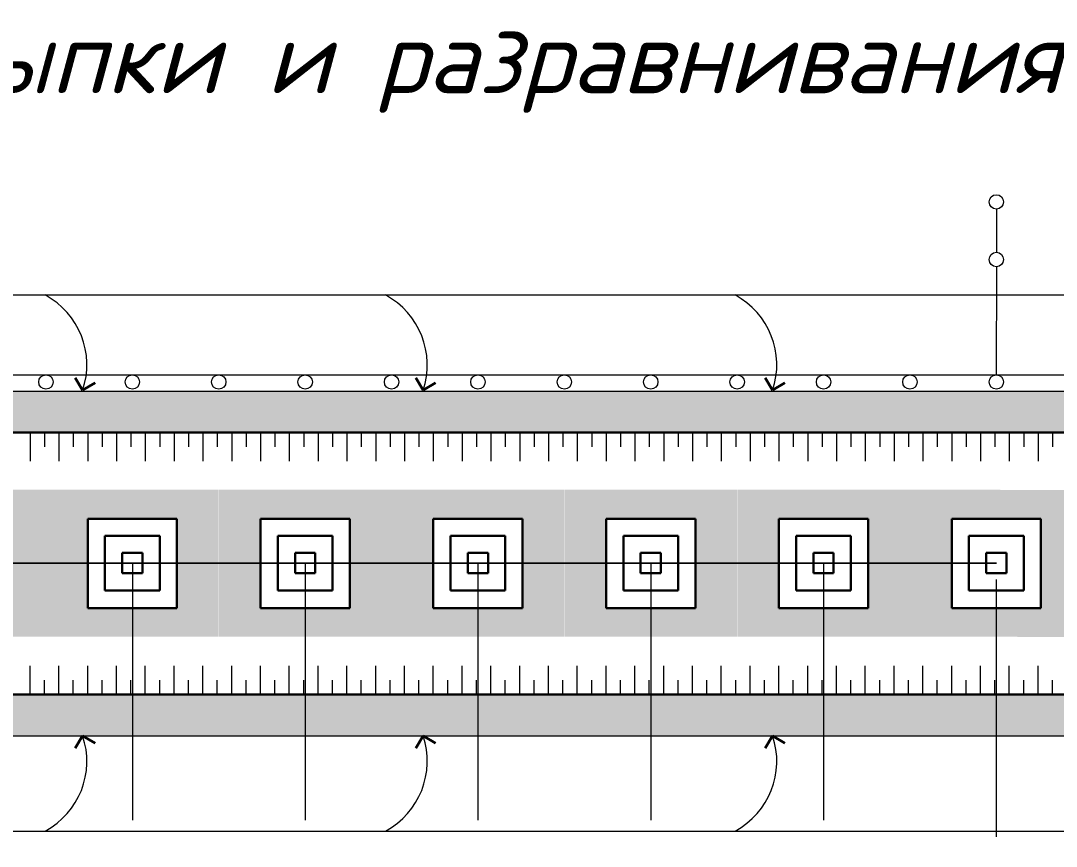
# Model space of a CAD drawing. Header units: millimetres. Extents: x 1422334 to 1587362, y 445536 to 446570.
# Drawn here: x 1585996.4 to 1586046.8, y 446340.4 to 446380.5 of the extents above; entities that cross this region are included whole.
import ezdxf

# ---------------------------------------------------------------- set-up
doc = ezdxf.new("R2010")
doc.units = ezdxf.units.MM
doc.header["$LTSCALE"] = 50
doc.linetypes.add('GOST2.303 4', pattern=[7, 5, -2, 0])
for name, color, linetype, lineweight in [('fund transh', 7, 'Continuous', 30), ('Risunochki', 7, 'Continuous', 13), ('Линии склона', 7, 'Continuous', 30), ('оси траншей размеры', 7, 'Continuous', 13)]:
    doc.layers.add(name, color=color, linetype=linetype, lineweight=lineweight)
doc.styles.get("Standard").update_dxf_attribs({"font": 'isocpeui.ttf'})

msp = doc.modelspace()

# ---------------------------------------------------------------- hatches: boundary and pattern name
at = {"layer": 'Risunochki', "ltscale": 10000}
h = msp.add_hatch(dxfattribs=at)
h.set_pattern_fill('AR-CONC', color=250, scale=0.01)
h.set_pattern_definition([(50, (1586923.39, 445683.4545), (1.8218467, -0.1593909), [0.1905, -2.0955]), (355, (1586923.39, 445683.4545), (-0.3524342, 1.9105685), [0.1524, -1.6764058]), (100.45144, (1586923.5419, 445683.4412), (1.4694125, 1.7511775), [0.1619, -1.7809024]), (46.1842, (1586923.39, 445683.9625), (2.7107904, -0.4204233), [0.28575, -3.14325]), (96.63556, (1586923.616, 445683.9274), (2.3740413, 2.474261), [0.24285, -2.671356]), (351.18415, (1586923.39, 445683.9625), (2.3740413, 2.474261), [0.2285997, -2.514597]), (21, (1586923.644, 445683.8355), (1.516144, -1.022652), [0.1905, -2.0955]), (326, (1586923.644, 445683.8355), (0.6180203, 1.8418797), [0.1524, -1.6764]), (71.45144, (1586923.7704, 445683.7503), (2.1341642, 0.8192277), [0.1619, -1.7808994]), (37.5, (1586923.39004, 445683.4545), (0.03088603, 0.8455504), [0, -1.65608, 0, -1.7018, 0, -1.68275]), (7.5, (1586923.39, 445683.4545), (0.6681966, 1.00180575), [0, -0.97028, 0, -1.61798, 0, -0.64135]), (327.5, (1586922.8236, 445683.4545), (1.35590595, -0.05728744), [0, -0.635, 0, -1.9812, 0, -2.6289]), (317.5, (1586922.5696, 445683.4545), (1.4812918, 0.2542649), [0, -0.8255, 0, -1.31572, 0, -1.8669])])
h.paths.add_polyline_path([(1586050.202414, 446362.487727), (1585970.262414, 446362.487727), (1585970.262414, 446360.487727), (1586050.202414, 446360.487727)])
h = msp.add_hatch(dxfattribs=at)
h.set_pattern_fill('AR-CONC', color=250, scale=0.00076032)
h.set_pattern_definition([(50, (1586004.56922, 446346.53685), (0.13851865, -0.0121188), [0.0144841, -0.1593251]), (355, (1586004.56922, 446346.53685), (-0.0267963, 0.1452643), [0.0115873, -0.1274605]), (100.45144, (1586004.58076, 446346.53584), (0.1117224, 0.1331455), [0.0123096, -0.1354056]), (46.1842, (1586004.56922, 446346.57548), (0.2061068, -0.0319656), [0.0217261, -0.2389876]), (96.6356, (1586004.5864, 446346.57281), (0.1805031, 0.188123), [0.0184644, -0.2031085]), (351.1842, (1586004.56922, 446346.57548), (0.180503, 0.188123), [0.017381, -0.1911899]), (21, (1586004.58853, 446346.56582), (0.11527545, -0.0777543), [0.0144841, -0.1593251]), (326, (1586004.58853, 446346.56582), (0.0469893, 0.1400418), [0.0115873, -0.12746]), (71.45144, (1586004.59814, 446346.55934), (0.1622648, 0.0622875), [0.0123096, -0.1354053]), (37.5, (1586004.569217, 446346.536853), (0.00234833, 0.06428889), [0, -0.12591507, 0, -0.12939126, 0, -0.12794285]), (7.5, (1586004.56922, 446346.53685), (0.05080433, 0.0761693), [0, -0.07377233, 0, -0.12301826, 0, -0.04876312]), (327.5, (1586004.52615, 446346.536853), (0.10309224, -0.00435568), [0, -0.04828032, 0, -0.1506346, 0, -0.19988052]), (317.5, (1586004.50684, 446346.53685), (0.1126256, 0.01933227), [0, -0.0627644, 0, -0.1000368, 0, -0.14194414])])
h.paths.add_polyline_path([(1585989.247397, 446357.710782), (1585989.247397, 446350.570782), (1585997.638947, 446350.570782), (1585997.638947, 446357.710782)])
h.paths.add_polyline_path([(1585995.608947, 446356.287727), (1585995.608947, 446351.947727), (1585991.268947, 446351.947727), (1585991.268947, 446356.287727)], flags=16)
h = msp.add_hatch(dxfattribs=at)
h.set_pattern_fill('AR-CONC', color=250, scale=0.00076032)
h.set_pattern_definition([(50, (1586012.96922, 446346.53685), (0.13851865, -0.0121188), [0.0144841, -0.1593251]), (355, (1586012.96922, 446346.53685), (-0.0267963, 0.1452643), [0.0115873, -0.1274605]), (100.45144, (1586012.98076, 446346.53584), (0.1117224, 0.1331455), [0.0123096, -0.1354056]), (46.1842, (1586012.96922, 446346.57548), (0.2061068, -0.0319656), [0.0217261, -0.2389876]), (96.6356, (1586012.9864, 446346.57281), (0.1805031, 0.188123), [0.0184644, -0.2031085]), (351.1842, (1586012.96922, 446346.57548), (0.180503, 0.188123), [0.017381, -0.1911899]), (21, (1586012.98853, 446346.56582), (0.11527545, -0.0777543), [0.0144841, -0.1593251]), (326, (1586012.98853, 446346.56582), (0.0469893, 0.1400418), [0.0115873, -0.12746]), (71.45144, (1586012.99814, 446346.55934), (0.1622648, 0.0622875), [0.0123096, -0.1354053]), (37.5, (1586012.969217, 446346.536853), (0.00234833, 0.06428889), [0, -0.12591507, 0, -0.12939126, 0, -0.12794285]), (7.5, (1586012.96922, 446346.53685), (0.05080433, 0.0761693), [0, -0.07377233, 0, -0.12301826, 0, -0.04876312]), (327.5, (1586012.92615, 446346.536853), (0.10309224, -0.00435568), [0, -0.04828032, 0, -0.1506346, 0, -0.19988052]), (317.5, (1586012.90684, 446346.53685), (0.1126256, 0.01933227), [0, -0.0627644, 0, -0.1000368, 0, -0.14194414])])
h.paths.add_polyline_path([(1585997.647397, 446357.710782), (1585997.647397, 446350.570782), (1586006.038947, 446350.570782), (1586006.038947, 446357.710782)])
h.paths.add_polyline_path([(1586004.008947, 446356.287727), (1586004.008947, 446351.947727), (1585999.668947, 446351.947727), (1585999.668947, 446356.287727)], flags=16)
h = msp.add_hatch(dxfattribs=at)
h.set_pattern_fill('AR-CONC', color=250, scale=0.00076032)
h.set_pattern_definition([(50, (1586021.36922, 446346.53685), (0.13851865, -0.0121188), [0.0144841, -0.1593251]), (355, (1586021.36922, 446346.53685), (-0.0267963, 0.1452643), [0.0115873, -0.1274605]), (100.45144, (1586021.38076, 446346.53584), (0.1117224, 0.1331455), [0.0123096, -0.1354056]), (46.1842, (1586021.36922, 446346.57548), (0.2061068, -0.0319656), [0.0217261, -0.2389876]), (96.6356, (1586021.3864, 446346.57281), (0.1805031, 0.188123), [0.0184644, -0.2031085]), (351.1842, (1586021.36922, 446346.57548), (0.180503, 0.188123), [0.017381, -0.1911899]), (21, (1586021.38853, 446346.56582), (0.11527545, -0.0777543), [0.0144841, -0.1593251]), (326, (1586021.38853, 446346.56582), (0.0469893, 0.1400418), [0.0115873, -0.12746]), (71.45144, (1586021.39814, 446346.55934), (0.1622648, 0.0622875), [0.0123096, -0.1354053]), (37.5, (1586021.369217, 446346.536853), (0.00234833, 0.06428889), [0, -0.12591507, 0, -0.12939126, 0, -0.12794285]), (7.5, (1586021.36922, 446346.53685), (0.05080433, 0.0761693), [0, -0.07377233, 0, -0.12301826, 0, -0.04876312]), (327.5, (1586021.32615, 446346.536853), (0.10309224, -0.00435568), [0, -0.04828032, 0, -0.1506346, 0, -0.19988052]), (317.5, (1586021.30684, 446346.53685), (0.1126256, 0.01933227), [0, -0.0627644, 0, -0.1000368, 0, -0.14194414])])
h.paths.add_polyline_path([(1586006.047397, 446357.710782), (1586006.047397, 446350.570782), (1586014.438947, 446350.570782), (1586014.438947, 446357.710782)])
h.paths.add_polyline_path([(1586012.408947, 446356.287727), (1586012.408947, 446351.947727), (1586008.068947, 446351.947727), (1586008.068947, 446356.287727)], flags=16)
h = msp.add_hatch(dxfattribs=at)
h.set_pattern_fill('AR-CONC', color=250, scale=0.00076032)
h.set_pattern_definition([(50, (1586029.76922, 446346.53685), (0.13851865, -0.0121188), [0.0144841, -0.1593251]), (355, (1586029.76922, 446346.53685), (-0.0267963, 0.1452643), [0.0115873, -0.1274605]), (100.45144, (1586029.78076, 446346.53584), (0.1117224, 0.1331455), [0.0123096, -0.1354056]), (46.1842, (1586029.76922, 446346.57548), (0.2061068, -0.0319656), [0.0217261, -0.2389876]), (96.6356, (1586029.7864, 446346.57281), (0.1805031, 0.188123), [0.0184644, -0.2031085]), (351.1842, (1586029.76922, 446346.57548), (0.180503, 0.188123), [0.017381, -0.1911899]), (21, (1586029.78853, 446346.56582), (0.11527545, -0.0777543), [0.0144841, -0.1593251]), (326, (1586029.78853, 446346.56582), (0.0469893, 0.1400418), [0.0115873, -0.12746]), (71.45144, (1586029.79814, 446346.55934), (0.1622648, 0.0622875), [0.0123096, -0.1354053]), (37.5, (1586029.769217, 446346.536853), (0.00234833, 0.06428889), [0, -0.12591507, 0, -0.12939126, 0, -0.12794285]), (7.5, (1586029.76922, 446346.53685), (0.05080433, 0.0761693), [0, -0.07377233, 0, -0.12301826, 0, -0.04876312]), (327.5, (1586029.72615, 446346.536853), (0.10309224, -0.00435568), [0, -0.04828032, 0, -0.1506346, 0, -0.19988052]), (317.5, (1586029.70684, 446346.53685), (0.1126256, 0.01933227), [0, -0.0627644, 0, -0.1000368, 0, -0.14194414])])
h.paths.add_polyline_path([(1586014.447397, 446357.710782), (1586014.447397, 446350.570782), (1586022.838947, 446350.570782), (1586022.838947, 446357.710782)])
h.paths.add_polyline_path([(1586020.808947, 446356.287727), (1586020.808947, 446351.947727), (1586016.468947, 446351.947727), (1586016.468947, 446356.287727)], flags=16)
h = msp.add_hatch(dxfattribs=at)
h.set_pattern_fill('AR-CONC', color=250, scale=0.00076032)
h.set_pattern_definition([(50, (1586038.16922, 446346.53685), (0.13851865, -0.0121188), [0.0144841, -0.1593251]), (355, (1586038.16922, 446346.53685), (-0.0267963, 0.1452643), [0.0115873, -0.1274605]), (100.45144, (1586038.18076, 446346.53584), (0.1117224, 0.1331455), [0.0123096, -0.1354056]), (46.1842, (1586038.16922, 446346.57548), (0.2061068, -0.0319656), [0.0217261, -0.2389876]), (96.6356, (1586038.1864, 446346.57281), (0.1805031, 0.188123), [0.0184644, -0.2031085]), (351.1842, (1586038.16922, 446346.57548), (0.180503, 0.188123), [0.017381, -0.1911899]), (21, (1586038.18853, 446346.56582), (0.11527545, -0.0777543), [0.0144841, -0.1593251]), (326, (1586038.18853, 446346.56582), (0.0469893, 0.1400418), [0.0115873, -0.12746]), (71.45144, (1586038.19814, 446346.55934), (0.1622648, 0.0622875), [0.0123096, -0.1354053]), (37.5, (1586038.169217, 446346.536853), (0.00234833, 0.06428889), [0, -0.12591507, 0, -0.12939126, 0, -0.12794285]), (7.5, (1586038.16922, 446346.53685), (0.05080433, 0.0761693), [0, -0.07377233, 0, -0.12301826, 0, -0.04876312]), (327.5, (1586038.12615, 446346.536853), (0.10309224, -0.00435568), [0, -0.04828032, 0, -0.1506346, 0, -0.19988052]), (317.5, (1586038.10684, 446346.53685), (0.1126256, 0.01933227), [0, -0.0627644, 0, -0.1000368, 0, -0.14194414])])
h.paths.add_polyline_path([(1586022.847397, 446357.710782), (1586022.847397, 446350.570782), (1586031.238947, 446350.570782), (1586031.238947, 446357.710782)])
h.paths.add_polyline_path([(1586029.208947, 446356.287727), (1586029.208947, 446351.947727), (1586024.868947, 446351.947727), (1586024.868947, 446356.287727)], flags=16)
h = msp.add_hatch(dxfattribs=at)
h.set_pattern_fill('AR-CONC', color=250, scale=0.00076032)
h.set_pattern_definition([(50, (1586046.56922, 446346.53685), (0.13851865, -0.0121188), [0.0144841, -0.1593251]), (355, (1586046.56922, 446346.53685), (-0.0267963, 0.1452643), [0.0115873, -0.1274605]), (100.45144, (1586046.58076, 446346.53584), (0.1117224, 0.1331455), [0.0123096, -0.1354056]), (46.1842, (1586046.56922, 446346.57548), (0.2061068, -0.0319656), [0.0217261, -0.2389876]), (96.6356, (1586046.5864, 446346.57281), (0.1805031, 0.188123), [0.0184644, -0.2031085]), (351.1842, (1586046.56922, 446346.57548), (0.180503, 0.188123), [0.017381, -0.1911899]), (21, (1586046.58853, 446346.56582), (0.11527545, -0.0777543), [0.0144841, -0.1593251]), (326, (1586046.58853, 446346.56582), (0.0469893, 0.1400418), [0.0115873, -0.12746]), (71.45144, (1586046.59814, 446346.55934), (0.1622648, 0.0622875), [0.0123096, -0.1354053]), (37.5, (1586046.569217, 446346.536853), (0.00234833, 0.06428889), [0, -0.12591507, 0, -0.12939126, 0, -0.12794285]), (7.5, (1586046.56922, 446346.53685), (0.05080433, 0.0761693), [0, -0.07377233, 0, -0.12301826, 0, -0.04876312]), (327.5, (1586046.52615, 446346.536853), (0.10309224, -0.00435568), [0, -0.04828032, 0, -0.1506346, 0, -0.19988052]), (317.5, (1586046.50684, 446346.53685), (0.1126256, 0.01933227), [0, -0.0627644, 0, -0.1000368, 0, -0.14194414])])
h.paths.add_polyline_path([(1586031.247397, 446357.710782), (1586031.247397, 446350.570782), (1586039.638947, 446350.570782), (1586039.638947, 446357.710782)])
h.paths.add_polyline_path([(1586037.608947, 446356.287727), (1586037.608947, 446351.947727), (1586033.268947, 446351.947727), (1586033.268947, 446356.287727)], flags=16)
h = msp.add_hatch(dxfattribs=at)
h.set_pattern_fill('AR-CONC', color=250, scale=0.00076032)
h.set_pattern_definition([(50, (1586054.96922, 446346.53685), (0.13851865, -0.0121188), [0.0144841, -0.1593251]), (355, (1586054.96922, 446346.53685), (-0.0267963, 0.1452643), [0.0115873, -0.1274605]), (100.45144, (1586054.98076, 446346.53584), (0.1117224, 0.1331455), [0.0123096, -0.1354056]), (46.1842, (1586054.96922, 446346.57548), (0.2061068, -0.0319656), [0.0217261, -0.2389876]), (96.6356, (1586054.9864, 446346.57281), (0.1805031, 0.188123), [0.0184644, -0.2031085]), (351.1842, (1586054.96922, 446346.57548), (0.180503, 0.188123), [0.017381, -0.1911899]), (21, (1586054.98853, 446346.56582), (0.11527545, -0.0777543), [0.0144841, -0.1593251]), (326, (1586054.98853, 446346.56582), (0.0469893, 0.1400418), [0.0115873, -0.12746]), (71.45144, (1586054.99814, 446346.55934), (0.1622648, 0.0622875), [0.0123096, -0.1354053]), (37.5, (1586054.969217, 446346.536853), (0.00234833, 0.06428889), [0, -0.12591507, 0, -0.12939126, 0, -0.12794285]), (7.5, (1586054.96922, 446346.53685), (0.05080433, 0.0761693), [0, -0.07377233, 0, -0.12301826, 0, -0.04876312]), (327.5, (1586054.92615, 446346.536853), (0.10309224, -0.00435568), [0, -0.04828032, 0, -0.1506346, 0, -0.19988052]), (317.5, (1586054.90684, 446346.53685), (0.1126256, 0.01933227), [0, -0.0627644, 0, -0.1000368, 0, -0.14194414])])
h.paths.add_polyline_path([(1586039.647397, 446357.710782), (1586039.647397, 446350.570782), (1586047.408947, 446350.547727), (1586047.408947, 446357.687727)])
h.paths.add_polyline_path([(1586046.008947, 446356.287727), (1586046.008947, 446351.947727), (1586041.668947, 446351.947727), (1586041.668947, 446356.287727)], flags=16)
h = msp.add_hatch(dxfattribs=at)
h.set_pattern_fill('AR-CONC', color=250, scale=0.01)
h.set_pattern_definition([(50, (1586923.39, 445670.7145), (1.8218467, -0.1593909), [0.1905, -2.0955]), (355, (1586923.39, 445670.7145), (-0.3524342, 1.9105685), [0.1524, -1.6764058]), (100.45144, (1586923.5419, 445670.7012), (1.4694125, 1.7511775), [0.1619, -1.7809024]), (46.1842, (1586923.39, 445671.2225), (2.7107904, -0.4204233), [0.28575, -3.14325]), (96.63556, (1586923.616, 445671.1874), (2.3740413, 2.474261), [0.24285, -2.671356]), (351.18415, (1586923.39, 445671.2225), (2.3740413, 2.474261), [0.2285997, -2.514597]), (21, (1586923.644, 445671.0955), (1.516144, -1.022652), [0.1905, -2.0955]), (326, (1586923.644, 445671.0955), (0.6180203, 1.8418797), [0.1524, -1.6764]), (71.45144, (1586923.7704, 445671.0103), (2.1341642, 0.8192277), [0.1619, -1.7808994]), (37.5, (1586923.39004, 445670.7145), (0.03088603, 0.8455504), [0, -1.65608, 0, -1.7018, 0, -1.68275]), (7.5, (1586923.39, 445670.7145), (0.6681966, 1.00180575), [0, -0.97028, 0, -1.61798, 0, -0.64135]), (327.5, (1586922.8236, 445670.7145), (1.35590595, -0.05728744), [0, -0.635, 0, -1.9812, 0, -2.6289]), (317.5, (1586922.5696, 445670.7145), (1.4812918, 0.2542649), [0, -0.8255, 0, -1.31572, 0, -1.8669])])
h.paths.add_polyline_path([(1586050.202414, 446347.747727), (1585970.262414, 446347.747727), (1585970.262414, 446345.747727), (1586050.202414, 446345.747727)])

# ---------------------------------------------------------------- linework, layer by layer
at = {"layer": 'fund transh', "ltscale": 10000}
for p, q in [((1586004.008947, 446356.287727, 8264.642599), (1585999.668947, 446356.287727, 8264.642599)), ((1585999.668947, 446356.287727, 8264.642599), (1585999.668947, 446351.947727, 8264.642599)), ((1586004.008947, 446351.947727, 8264.642599), (1586004.008947, 446356.287727, 8264.642599)), ((1586012.408947, 446356.287727, 8264.642599), (1586008.068947, 446356.287727, 8264.642599)), ((1586008.068947, 446356.287727, 8264.642599), (1586008.068947, 446351.947727, 8264.642599)), ((1586012.408947, 446351.947727, 8264.642599), (1586012.408947, 446356.287727, 8264.642599)), ((1586020.808947, 446356.287727, 8264.642599), (1586016.468947, 446356.287727, 8264.642599)), ((1586016.468947, 446356.287727, 8264.642599), (1586016.468947, 446351.947727, 8264.642599)), ((1586020.808947, 446351.947727, 8264.642599), (1586020.808947, 446356.287727, 8264.642599)), ((1586029.208947, 446356.287727, 8264.642599), (1586024.868947, 446356.287727, 8264.642599)), ((1586024.868947, 446356.287727, 8264.642599), (1586024.868947, 446351.947727, 8264.642599)), ((1586029.208947, 446351.947727, 8264.642599), (1586029.208947, 446356.287727, 8264.642599)), ((1586037.608947, 446356.287727, 8264.642599), (1586033.268947, 446356.287727, 8264.642599)), ((1586033.268947, 446356.287727, 8264.642599), (1586033.268947, 446351.947727, 8264.642599)), ((1586037.608947, 446351.947727, 8264.642599), (1586037.608947, 446356.287727, 8264.642599)), ((1586046.008947, 446356.287727, 8264.642599), (1586041.668947, 446356.287727, 8264.642599)), ((1586041.668947, 446356.287727, 8264.642599), (1586041.668947, 446351.947727, 8264.642599)), ((1586046.008947, 446351.947727, 8264.642599), (1586046.008947, 446356.287727, 8264.642599)), ((1586000.508947, 446352.810782, 8264.642599), (1586000.508947, 446355.470782, 8264.642599)), ((1586000.508947, 446355.470782, 8264.642599), (1586003.168947, 446355.470782, 8264.642599)), ((1586003.168947, 446355.470782, 8264.642599), (1586003.168947, 446352.810782, 8264.642599)), ((1586008.908947, 446352.810782, 8264.642599), (1586008.908947, 446355.470782, 8264.642599)), ((1586008.908947, 446355.470782, 8264.642599), (1586011.568947, 446355.470782, 8264.642599)), ((1586011.568947, 446355.470782, 8264.642599), (1586011.568947, 446352.810782, 8264.642599)), ((1586017.308947, 446352.810782, 8264.642599), (1586017.308947, 446355.470782, 8264.642599)), ((1586017.308947, 446355.470782, 8264.642599), (1586019.968947, 446355.470782, 8264.642599)), ((1586019.968947, 446355.470782, 8264.642599), (1586019.968947, 446352.810782, 8264.642599)), ((1586025.708947, 446352.810782, 8264.642599), (1586025.708947, 446355.470782, 8264.642599)), ((1586025.708947, 446355.470782, 8264.642599), (1586028.368947, 446355.470782, 8264.642599)), ((1586028.368947, 446355.470782, 8264.642599), (1586028.368947, 446352.810782, 8264.642599)), ((1586034.108947, 446352.810782, 8264.642599), (1586034.108947, 446355.470782, 8264.642599)), ((1586034.108947, 446355.470782, 8264.642599), (1586036.768947, 446355.470782, 8264.642599)), ((1586036.768947, 446355.470782, 8264.642599), (1586036.768947, 446352.810782, 8264.642599)), ((1586042.508947, 446352.810782, 8264.642599), (1586042.508947, 446355.470782, 8264.642599)), ((1586042.508947, 446355.470782, 8264.642599), (1586045.168947, 446355.470782, 8264.642599)), ((1586045.168947, 446355.470782, 8264.642599), (1586045.168947, 446352.810782, 8264.642599)), ((1586001.348947, 446353.650782, 8264.642599), (1586001.348947, 446354.630782, 8264.642599)), ((1586001.348947, 446354.630782, 8264.642599), (1586002.328947, 446354.630782, 8264.642599)), ((1586002.328947, 446354.630782, 8264.642599), (1586002.328947, 446353.650782, 8264.642599)), ((1586009.748947, 446353.650782, 8264.642599), (1586009.748947, 446354.630782, 8264.642599)), ((1586009.748947, 446354.630782, 8264.642599), (1586010.728947, 446354.630782, 8264.642599)), ((1586010.728947, 446354.630782, 8264.642599), (1586010.728947, 446353.650782, 8264.642599)), ((1586018.148947, 446353.650782, 8264.642599), (1586018.148947, 446354.630782, 8264.642599)), ((1586018.148947, 446354.630782, 8264.642599), (1586019.128947, 446354.630782, 8264.642599)), ((1586019.128947, 446354.630782, 8264.642599), (1586019.128947, 446353.650782, 8264.642599)), ((1586026.548947, 446353.650782, 8264.642599), (1586026.548947, 446354.630782, 8264.642599)), ((1586026.548947, 446354.630782, 8264.642599), (1586027.528947, 446354.630782, 8264.642599)), ((1586027.528947, 446354.630782, 8264.642599), (1586027.528947, 446353.650782, 8264.642599)), ((1586034.948947, 446353.650782, 8264.642599), (1586034.948947, 446354.630782, 8264.642599)), ((1586034.948947, 446354.630782, 8264.642599), (1586035.928947, 446354.630782, 8264.642599)), ((1586035.928947, 446354.630782, 8264.642599), (1586035.928947, 446353.650782, 8264.642599)), ((1586043.348947, 446353.650782, 8264.642599), (1586043.348947, 446354.630782, 8264.642599)), ((1586043.348947, 446354.630782, 8264.642599), (1586044.328947, 446354.630782, 8264.642599)), ((1586044.328947, 446354.630782, 8264.642599), (1586044.328947, 446353.650782, 8264.642599)), ((1586002.328947, 446353.650782, 8264.642599), (1586001.348947, 446353.650782, 8264.642599)), ((1586010.728947, 446353.650782, 8264.642599), (1586009.748947, 446353.650782, 8264.642599)), ((1586019.128947, 446353.650782, 8264.642599), (1586018.148947, 446353.650782, 8264.642599)), ((1586027.528947, 446353.650782, 8264.642599), (1586026.548947, 446353.650782, 8264.642599)), ((1586035.928947, 446353.650782, 8264.642599), (1586034.948947, 446353.650782, 8264.642599)), ((1586044.328947, 446353.650782, 8264.642599), (1586043.348947, 446353.650782, 8264.642599)), ((1586003.168947, 446352.810782, 8264.642599), (1586000.508947, 446352.810782, 8264.642599)), ((1586011.568947, 446352.810782, 8264.642599), (1586008.908947, 446352.810782, 8264.642599)), ((1586019.968947, 446352.810782, 8264.642599), (1586017.308947, 446352.810782, 8264.642599)), ((1586028.368947, 446352.810782, 8264.642599), (1586025.708947, 446352.810782, 8264.642599)), ((1586036.768947, 446352.810782, 8264.642599), (1586034.108947, 446352.810782, 8264.642599)), ((1586045.168947, 446352.810782, 8264.642599), (1586042.508947, 446352.810782, 8264.642599)), ((1585999.668947, 446351.947727, 8264.642599), (1586004.008947, 446351.947727, 8264.642599)), ((1586008.068947, 446351.947727, 8264.642599), (1586012.408947, 446351.947727, 8264.642599)), ((1586016.468947, 446351.947727, 8264.642599), (1586020.808947, 446351.947727, 8264.642599)), ((1586024.868947, 446351.947727, 8264.642599), (1586029.208947, 446351.947727, 8264.642599)), ((1586033.268947, 446351.947727, 8264.642599), (1586037.608947, 446351.947727, 8264.642599)), ((1586041.668947, 446351.947727, 8264.642599), (1586046.008947, 446351.947727, 8264.642599))]:
    msp.add_line(p, q, dxfattribs=at)
at = {"layer": 'Risunochki', "ltscale": 10000}
for p, q in [((1585970.262414, 446367.164986, 8264.642599), (1586047.219399, 446367.164986, 8264.642599)), ((1585970.262414, 446362.487727, 8264.642599), (1586050.202414, 446362.487727, 8264.642599)), ((1585970.262414, 446345.747727, 8264.642599), (1586050.202414, 446345.747727, 8264.642599)), ((1585970.262414, 446341.116578, 8264.642599), (1586047.219399, 446341.116578, 8264.642599))]:
    msp.add_line(p, q, dxfattribs=at)
at = {"layer": 'Risunochki', "lineweight": 30, "ltscale": 10000}
for p, q in [((1585999.422977, 446362.533836, 8264.642599), (1585999.064697, 446363.135198, 8264.642599)), ((1585999.422977, 446362.533836, 8264.642599), (1586000.024338, 446362.892116, 8264.642599)), ((1586015.969729, 446362.533836, 8264.642599), (1586015.611449, 446363.135198, 8264.642599)), ((1586015.969729, 446362.533836, 8264.642599), (1586016.57109, 446362.892116, 8264.642599)), ((1586032.963123, 446362.533836, 8264.642599), (1586032.604842, 446363.135198, 8264.642599)), ((1586032.963123, 446362.533836, 8264.642599), (1586033.564484, 446362.892116, 8264.642599)), ((1585999.422977, 446345.747727, 8264.642599), (1585999.064697, 446345.146366, 8264.642599)), ((1585999.422977, 446345.747727, 8264.642599), (1586000.024338, 446345.389447, 8264.642599)), ((1586015.969729, 446345.747727, 8264.642599), (1586015.611449, 446345.146366, 8264.642599)), ((1586015.969729, 446345.747727, 8264.642599), (1586016.57109, 446345.389447, 8264.642599)), ((1586032.963123, 446345.747727, 8264.642599), (1586032.604842, 446345.146366, 8264.642599)), ((1586032.963123, 446345.747727, 8264.642599), (1586033.564484, 446345.389447, 8264.642599))]:
    msp.add_line(p, q, dxfattribs=at)
at = {"layer": 'Risunochki', "ltscale": 10000}
for centre, start, end in [((1585995.779127, 446363.772299, 8264.642599), 341.2282652, 61.8295045), ((1586012.325879, 446363.772299, 8264.642599), 341.2282652, 61.8295045), ((1586029.319273, 446363.772299, 8264.642599), 341.2282652, 61.8295045), ((1585995.779127, 446344.509265, 8264.642599), 298.1704955, 18.7717348), ((1586012.325879, 446344.509265, 8264.642599), 298.1704955, 18.7717348), ((1586029.319273, 446344.509265, 8264.642599), 298.1704955, 18.7717348)]:
    msp.add_arc(centre, 3.848562, start, end, dxfattribs=at)
at = {"layer": 'Линии склона', "ltscale": 10000}
for p, q in [((1585970.268947, 446360.487727, 8264.642599), (1586050.208947, 446360.487727, 8264.642599)), ((1585970.268947, 446347.747727, 8264.642599), (1586050.208947, 446347.747727, 8264.642599))]:
    msp.add_line(p, q, dxfattribs=at)
at = {"layer": 'оси траншей размеры', "ltscale": 10000}
for p, q in [((1586043.838947, 446371.337752, 8264.642599), (1586043.838947, 446369.237752, 8264.642599)), ((1586043.838947, 446368.537752, 8264.642599), (1586043.834756, 446363.287727, 8264.642599)), ((1585970.268947, 446363.287727, 8264.642599), (1586050.208947, 446363.287727, 8264.642599)), ((1585996.868947, 446360.487727, 8264.642599), (1585996.868947, 446359.087727, 8264.642599)), ((1585997.568947, 446360.487727, 8264.642599), (1585997.568947, 446359.787727, 8264.642599)), ((1585998.268947, 446360.487727, 8264.642599), (1585998.268947, 446359.087727, 8264.642599)), ((1585998.968947, 446360.487727, 8264.642599), (1585998.968947, 446359.787727, 8264.642599)), ((1585999.668947, 446360.487727, 8264.642599), (1585999.668947, 446359.087727, 8264.642599)), ((1585999.668947, 446360.487727, 8264.642599), (1586000.368947, 446360.487727, 8264.642599)), ((1586000.368947, 446360.487727, 8264.642599), (1586000.368947, 446359.787727, 8264.642599)), ((1586001.068947, 446360.487727, 8264.642599), (1586001.068947, 446359.087727, 8264.642599)), ((1586001.768947, 446360.487727, 8264.642599), (1586001.768947, 446359.787727, 8264.642599)), ((1586002.468947, 446360.487727, 8264.642599), (1586002.468947, 446359.087727, 8264.642599)), ((1586003.168947, 446360.487727, 8264.642599), (1586003.168947, 446359.787727, 8264.642599)), ((1586003.868947, 446360.487727, 8264.642599), (1586003.868947, 446359.087727, 8264.642599)), ((1586003.868947, 446360.487727, 8264.642599), (1586004.568947, 446360.487727, 8264.642599)), ((1586004.568947, 446360.487727, 8264.642599), (1586004.568947, 446359.787727, 8264.642599)), ((1586005.268947, 446360.487727, 8264.642599), (1586005.268947, 446359.087727, 8264.642599)), ((1586005.968947, 446360.487727, 8264.642599), (1586005.968947, 446359.787727, 8264.642599)), ((1586006.668947, 446360.487727, 8264.642599), (1586006.668947, 446359.087727, 8264.642599)), ((1586007.368947, 446360.487727, 8264.642599), (1586007.368947, 446359.787727, 8264.642599)), ((1586008.068947, 446360.487727, 8264.642599), (1586008.068947, 446359.087727, 8264.642599)), ((1586008.068947, 446360.487727, 8264.642599), (1586008.768947, 446360.487727, 8264.642599)), ((1586008.768947, 446360.487727, 8264.642599), (1586008.768947, 446359.787727, 8264.642599)), ((1586009.468947, 446360.487727, 8264.642599), (1586009.468947, 446359.087727, 8264.642599)), ((1586010.168947, 446360.487727, 8264.642599), (1586010.168947, 446359.787727, 8264.642599)), ((1586010.868947, 446360.487727, 8264.642599), (1586010.868947, 446359.087727, 8264.642599)), ((1586011.568947, 446360.487727, 8264.642599), (1586011.568947, 446359.787727, 8264.642599)), ((1586012.268947, 446360.487727, 8264.642599), (1586012.268947, 446359.087727, 8264.642599)), ((1586012.268947, 446360.487727, 8264.642599), (1586012.968947, 446360.487727, 8264.642599)), ((1586012.968947, 446360.487727, 8264.642599), (1586012.968947, 446359.787727, 8264.642599)), ((1586013.668947, 446360.487727, 8264.642599), (1586013.668947, 446359.087727, 8264.642599)), ((1586014.368947, 446360.487727, 8264.642599), (1586014.368947, 446359.787727, 8264.642599)), ((1586015.068947, 446360.487727, 8264.642599), (1586015.068947, 446359.087727, 8264.642599)), ((1586015.768947, 446360.487727, 8264.642599), (1586015.768947, 446359.787727, 8264.642599)), ((1586016.468947, 446360.487727, 8264.642599), (1586016.468947, 446359.087727, 8264.642599)), ((1586016.468947, 446360.487727, 8264.642599), (1586017.168947, 446360.487727, 8264.642599)), ((1586017.168947, 446360.487727, 8264.642599), (1586017.168947, 446359.787727, 8264.642599)), ((1586017.868947, 446360.487727, 8264.642599), (1586017.868947, 446359.087727, 8264.642599)), ((1586018.568947, 446360.487727, 8264.642599), (1586018.568947, 446359.787727, 8264.642599)), ((1586019.268947, 446360.487727, 8264.642599), (1586019.268947, 446359.087727, 8264.642599)), ((1586019.968947, 446360.487727, 8264.642599), (1586019.968947, 446359.787727, 8264.642599)), ((1586020.668947, 446360.487727, 8264.642599), (1586020.668947, 446359.087727, 8264.642599)), ((1586020.668947, 446360.487727, 8264.642599), (1586021.368947, 446360.487727, 8264.642599)), ((1586021.368947, 446360.487727, 8264.642599), (1586021.368947, 446359.787727, 8264.642599)), ((1586022.068947, 446360.487727, 8264.642599), (1586022.068947, 446359.087727, 8264.642599)), ((1586022.768947, 446360.487727, 8264.642599), (1586022.768947, 446359.787727, 8264.642599)), ((1586023.468947, 446360.487727, 8264.642599), (1586023.468947, 446359.087727, 8264.642599)), ((1586024.168947, 446360.487727, 8264.642599), (1586024.168947, 446359.787727, 8264.642599)), ((1586024.868947, 446360.487727, 8264.642599), (1586024.868947, 446359.087727, 8264.642599)), ((1586024.868947, 446360.487727, 8264.642599), (1586025.568947, 446360.487727, 8264.642599)), ((1586025.568947, 446360.487727, 8264.642599), (1586025.568947, 446359.787727, 8264.642599)), ((1586026.268947, 446360.487727, 8264.642599), (1586026.268947, 446359.087727, 8264.642599)), ((1586026.968947, 446360.487727, 8264.642599), (1586026.968947, 446359.787727, 8264.642599)), ((1586027.668947, 446360.487727, 8264.642599), (1586027.668947, 446359.087727, 8264.642599)), ((1586028.368947, 446360.487727, 8264.642599), (1586028.368947, 446359.787727, 8264.642599)), ((1586029.068947, 446360.487727, 8264.642599), (1586029.068947, 446359.087727, 8264.642599)), ((1586029.068947, 446360.487727, 8264.642599), (1586029.768947, 446360.487727, 8264.642599)), ((1586029.768947, 446360.487727, 8264.642599), (1586029.768947, 446359.787727, 8264.642599)), ((1586030.468947, 446360.487727, 8264.642599), (1586030.468947, 446359.087727, 8264.642599)), ((1586031.168947, 446360.487727, 8264.642599), (1586031.168947, 446359.787727, 8264.642599)), ((1586031.868947, 446360.487727, 8264.642599), (1586031.868947, 446359.087727, 8264.642599)), ((1586032.568947, 446360.487727, 8264.642599), (1586032.568947, 446359.787727, 8264.642599)), ((1586033.268947, 446360.487727, 8264.642599), (1586033.268947, 446359.087727, 8264.642599)), ((1586033.268947, 446360.487727, 8264.642599), (1586033.968947, 446360.487727, 8264.642599)), ((1586033.968947, 446360.487727, 8264.642599), (1586033.968947, 446359.787727, 8264.642599)), ((1586034.668947, 446360.487727, 8264.642599), (1586034.668947, 446359.087727, 8264.642599)), ((1586035.368947, 446360.487727, 8264.642599), (1586035.368947, 446359.787727, 8264.642599)), ((1586036.068947, 446360.487727, 8264.642599), (1586036.068947, 446359.087727, 8264.642599)), ((1586036.768947, 446360.487727, 8264.642599), (1586036.768947, 446359.787727, 8264.642599)), ((1586037.468947, 446360.487727, 8264.642599), (1586037.468947, 446359.087727, 8264.642599)), ((1586037.468947, 446360.487727, 8264.642599), (1586038.168947, 446360.487727, 8264.642599)), ((1586038.168947, 446360.487727, 8264.642599), (1586038.168947, 446359.787727, 8264.642599)), ((1586038.868947, 446360.487727, 8264.642599), (1586038.868947, 446359.087727, 8264.642599)), ((1586039.568947, 446360.487727, 8264.642599), (1586039.568947, 446359.787727, 8264.642599)), ((1586040.268947, 446360.487727, 8264.642599), (1586040.268947, 446359.087727, 8264.642599)), ((1586040.968947, 446360.487727, 8264.642599), (1586040.968947, 446359.787727, 8264.642599)), ((1586041.668947, 446360.487727, 8264.642599), (1586041.668947, 446359.087727, 8264.642599)), ((1586041.668947, 446360.487727, 8264.642599), (1586042.368947, 446360.487727, 8264.642599)), ((1586042.368947, 446360.487727, 8264.642599), (1586042.368947, 446359.787727, 8264.642599)), ((1586043.068947, 446360.487727, 8264.642599), (1586043.068947, 446359.087727, 8264.642599)), ((1586043.768947, 446360.487727, 8264.642599), (1586043.768947, 446359.787727, 8264.642599)), ((1586044.468947, 446360.487727, 8264.642599), (1586044.468947, 446359.087727, 8264.642599)), ((1586045.168947, 446360.487727, 8264.642599), (1586045.168947, 446359.787727, 8264.642599)), ((1586045.868947, 446360.487727, 8264.642599), (1586045.868947, 446359.087727, 8264.642599)), ((1586045.868947, 446360.487727, 8264.642599), (1586046.568947, 446360.487727, 8264.642599)), ((1586046.568947, 446360.487727, 8264.642599), (1586046.568947, 446359.787727, 8264.642599)), ((1586043.838947, 446354.140782, 8264.642599), (1585976.638947, 446354.140782, 8264.642599)), ((1585976.638947, 446354.140782, 8264.642599), (1586043.838947, 446354.140782, 8264.642599)), ((1585996.868947, 446347.747727, 8264.642599), (1585996.868947, 446349.147727, 8264.642599)), ((1585998.268947, 446347.747727, 8264.642599), (1585998.268947, 446349.147727, 8264.642599)), ((1585999.668947, 446347.747727, 8264.642599), (1585999.668947, 446349.147727, 8264.642599)), ((1586001.068947, 446347.747727, 8264.642599), (1586001.068947, 446349.147727, 8264.642599)), ((1586002.468947, 446347.747727, 8264.642599), (1586002.468947, 446349.147727, 8264.642599)), ((1586003.868947, 446347.747727, 8264.642599), (1586003.868947, 446349.147727, 8264.642599)), ((1586005.268947, 446347.747727, 8264.642599), (1586005.268947, 446349.147727, 8264.642599)), ((1586006.668947, 446347.747727, 8264.642599), (1586006.668947, 446349.147727, 8264.642599)), ((1586008.068947, 446347.747727, 8264.642599), (1586008.068947, 446349.147727, 8264.642599)), ((1586009.468947, 446347.747727, 8264.642599), (1586009.468947, 446349.147727, 8264.642599)), ((1586010.868947, 446347.747727, 8264.642599), (1586010.868947, 446349.147727, 8264.642599)), ((1586012.268947, 446347.747727, 8264.642599), (1586012.268947, 446349.147727, 8264.642599)), ((1586013.668947, 446347.747727, 8264.642599), (1586013.668947, 446349.147727, 8264.642599)), ((1586015.068947, 446347.747727, 8264.642599), (1586015.068947, 446349.147727, 8264.642599)), ((1586016.468947, 446347.747727, 8264.642599), (1586016.468947, 446349.147727, 8264.642599)), ((1586017.868947, 446347.747727, 8264.642599), (1586017.868947, 446349.147727, 8264.642599)), ((1586019.268947, 446347.747727, 8264.642599), (1586019.268947, 446349.147727, 8264.642599)), ((1586020.668947, 446347.747727, 8264.642599), (1586020.668947, 446349.147727, 8264.642599)), ((1586022.068947, 446347.747727, 8264.642599), (1586022.068947, 446349.147727, 8264.642599)), ((1586023.468947, 446347.747727, 8264.642599), (1586023.468947, 446349.147727, 8264.642599)), ((1586024.868947, 446347.747727, 8264.642599), (1586024.868947, 446349.147727, 8264.642599)), ((1586026.268947, 446347.747727, 8264.642599), (1586026.268947, 446349.147727, 8264.642599)), ((1586027.668947, 446347.747727, 8264.642599), (1586027.668947, 446349.147727, 8264.642599)), ((1586029.068947, 446347.747727, 8264.642599), (1586029.068947, 446349.147727, 8264.642599)), ((1586030.468947, 446347.747727, 8264.642599), (1586030.468947, 446349.147727, 8264.642599)), ((1586031.868947, 446347.747727, 8264.642599), (1586031.868947, 446349.147727, 8264.642599)), ((1586033.268947, 446347.747727, 8264.642599), (1586033.268947, 446349.147727, 8264.642599)), ((1586034.668947, 446347.747727, 8264.642599), (1586034.668947, 446349.147727, 8264.642599)), ((1586036.068947, 446347.747727, 8264.642599), (1586036.068947, 446349.147727, 8264.642599)), ((1586037.468947, 446347.747727, 8264.642599), (1586037.468947, 446349.147727, 8264.642599)), ((1586038.868947, 446347.747727, 8264.642599), (1586038.868947, 446349.147727, 8264.642599)), ((1586040.268947, 446347.747727, 8264.642599), (1586040.268947, 446349.147727, 8264.642599)), ((1586041.668947, 446347.747727, 8264.642599), (1586041.668947, 446349.147727, 8264.642599)), ((1586043.068947, 446347.747727, 8264.642599), (1586043.068947, 446349.147727, 8264.642599)), ((1586044.468947, 446347.747727, 8264.642599), (1586044.468947, 446349.147727, 8264.642599)), ((1586045.868947, 446347.747727, 8264.642599), (1586045.868947, 446349.147727, 8264.642599)), ((1585997.568947, 446347.747727, 8264.642599), (1585997.568947, 446348.447727, 8264.642599)), ((1585998.968947, 446347.747727, 8264.642599), (1585998.968947, 446348.447727, 8264.642599)), ((1586000.368947, 446347.747727, 8264.642599), (1586000.368947, 446348.447727, 8264.642599)), ((1586001.768947, 446347.747727, 8264.642599), (1586001.768947, 446348.447727, 8264.642599)), ((1586003.168947, 446347.747727, 8264.642599), (1586003.168947, 446348.447727, 8264.642599)), ((1586004.568947, 446347.747727, 8264.642599), (1586004.568947, 446348.447727, 8264.642599)), ((1586005.968947, 446347.747727, 8264.642599), (1586005.968947, 446348.447727, 8264.642599)), ((1586007.368947, 446347.747727, 8264.642599), (1586007.368947, 446348.447727, 8264.642599)), ((1586008.768947, 446347.747727, 8264.642599), (1586008.768947, 446348.447727, 8264.642599)), ((1586010.168947, 446347.747727, 8264.642599), (1586010.168947, 446348.447727, 8264.642599)), ((1586011.568947, 446347.747727, 8264.642599), (1586011.568947, 446348.447727, 8264.642599)), ((1586012.968947, 446347.747727, 8264.642599), (1586012.968947, 446348.447727, 8264.642599)), ((1586014.368947, 446347.747727, 8264.642599), (1586014.368947, 446348.447727, 8264.642599)), ((1586015.768947, 446347.747727, 8264.642599), (1586015.768947, 446348.447727, 8264.642599)), ((1586017.168947, 446347.747727, 8264.642599), (1586017.168947, 446348.447727, 8264.642599)), ((1586018.568947, 446347.747727, 8264.642599), (1586018.568947, 446348.447727, 8264.642599)), ((1586019.968947, 446347.747727, 8264.642599), (1586019.968947, 446348.447727, 8264.642599)), ((1586021.368947, 446347.747727, 8264.642599), (1586021.368947, 446348.447727, 8264.642599)), ((1586022.768947, 446347.747727, 8264.642599), (1586022.768947, 446348.447727, 8264.642599)), ((1586024.168947, 446347.747727, 8264.642599), (1586024.168947, 446348.447727, 8264.642599)), ((1586025.568947, 446347.747727, 8264.642599), (1586025.568947, 446348.447727, 8264.642599)), ((1586026.968947, 446347.747727, 8264.642599), (1586026.968947, 446348.447727, 8264.642599)), ((1586028.368947, 446347.747727, 8264.642599), (1586028.368947, 446348.447727, 8264.642599)), ((1586029.768947, 446347.747727, 8264.642599), (1586029.768947, 446348.447727, 8264.642599)), ((1586031.168947, 446347.747727, 8264.642599), (1586031.168947, 446348.447727, 8264.642599)), ((1586032.568947, 446347.747727, 8264.642599), (1586032.568947, 446348.447727, 8264.642599)), ((1586033.968947, 446347.747727, 8264.642599), (1586033.968947, 446348.447727, 8264.642599)), ((1586035.368947, 446347.747727, 8264.642599), (1586035.368947, 446348.447727, 8264.642599)), ((1586036.768947, 446347.747727, 8264.642599), (1586036.768947, 446348.447727, 8264.642599)), ((1586038.168947, 446347.747727, 8264.642599), (1586038.168947, 446348.447727, 8264.642599)), ((1586039.568947, 446347.747727, 8264.642599), (1586039.568947, 446348.447727, 8264.642599)), ((1586040.968947, 446347.747727, 8264.642599), (1586040.968947, 446348.447727, 8264.642599)), ((1586042.368947, 446347.747727, 8264.642599), (1586042.368947, 446348.447727, 8264.642599)), ((1586043.768947, 446347.747727, 8264.642599), (1586043.768947, 446348.447727, 8264.642599)), ((1586045.168947, 446347.747727, 8264.642599), (1586045.168947, 446348.447727, 8264.642599)), ((1586046.568947, 446347.747727, 8264.642599), (1586046.568947, 446348.447727, 8264.642599)), ((1585999.668947, 446347.747727, 8264.642599), (1586000.368947, 446347.747727, 8264.642599)), ((1586003.868947, 446347.747727, 8264.642599), (1586004.568947, 446347.747727, 8264.642599)), ((1586008.068947, 446347.747727, 8264.642599), (1586008.768947, 446347.747727, 8264.642599)), ((1586012.268947, 446347.747727, 8264.642599), (1586012.968947, 446347.747727, 8264.642599)), ((1586016.468947, 446347.747727, 8264.642599), (1586017.168947, 446347.747727, 8264.642599)), ((1586020.668947, 446347.747727, 8264.642599), (1586021.368947, 446347.747727, 8264.642599)), ((1586024.868947, 446347.747727, 8264.642599), (1586025.568947, 446347.747727, 8264.642599)), ((1586029.068947, 446347.747727, 8264.642599), (1586029.768947, 446347.747727, 8264.642599)), ((1586033.268947, 446347.747727, 8264.642599), (1586033.968947, 446347.747727, 8264.642599)), ((1586037.468947, 446347.747727, 8264.642599), (1586038.168947, 446347.747727, 8264.642599)), ((1586041.668947, 446347.747727, 8264.642599), (1586042.368947, 446347.747727, 8264.642599)), ((1586045.868947, 446347.747727, 8264.642599), (1586046.568947, 446347.747727, 8264.642599))]:
    msp.add_line(p, q, dxfattribs=at)
at = {"layer": 'оси траншей размеры', "linetype": 'GOST2.303 4', "ltscale": 0.05}
for p, q in [((1586001.838947, 446354.140782, 8264.642599), (1586001.838947, 446232.271484, 8264.642599)), ((1586010.238947, 446354.140782, 8264.642599), (1586010.238947, 446232.271484, 8264.642599)), ((1586018.638947, 446354.140782, 8264.642599), (1586018.638947, 446232.271484, 8264.642599)), ((1586027.038947, 446354.140782, 8264.642599), (1586027.038947, 446232.271484, 8264.642599)), ((1586035.438947, 446354.140782, 8264.642599), (1586035.438947, 446232.271484, 8264.642599)), ((1586043.838947, 446253.340782, 8264.642599), (1586043.838947, 446354.140782, 8264.642599))]:
    msp.add_line(p, q, dxfattribs=at)
at = {"layer": 'оси траншей размеры', "ltscale": 10000}
for centre in [(1586043.838947, 446371.687752, 8264.642599), (1586043.838947, 446368.887752, 8264.642599), (1585997.638947, 446362.937738, 8264.642599), (1586001.838947, 446362.937752, 8264.642599), (1586006.038947, 446362.937738, 8264.642599), (1586010.238947, 446362.937752, 8264.642599), (1586014.438947, 446362.937738, 8264.642599), (1586018.638947, 446362.937752, 8264.642599), (1586022.838947, 446362.937738, 8264.642599), (1586027.038947, 446362.937752, 8264.642599), (1586031.238947, 446362.937738, 8264.642599), (1586035.438947, 446362.937752, 8264.642599), (1586039.638947, 446362.937738, 8264.642599), (1586043.838947, 446362.937752, 8264.642599)]:
    msp.add_circle(centre, 0.35, dxfattribs=at)

# ---------------------------------------------------------------- texts
at = {"layer": 'оси траншей размеры', "ltscale": 10000, "insert": (1585951.653903, 446380.467842, 8264.642599), "char_height": 3.5, "attachment_point": 1}
msp.add_mtext_dynamic_manual_height_columns('Схема обратной засыпки и разравнивания грунта М1:500', width=231.11816767, gutter_width=25, heights=[0], dxfattribs=at)

doc.saveas('drawing.dxf')
